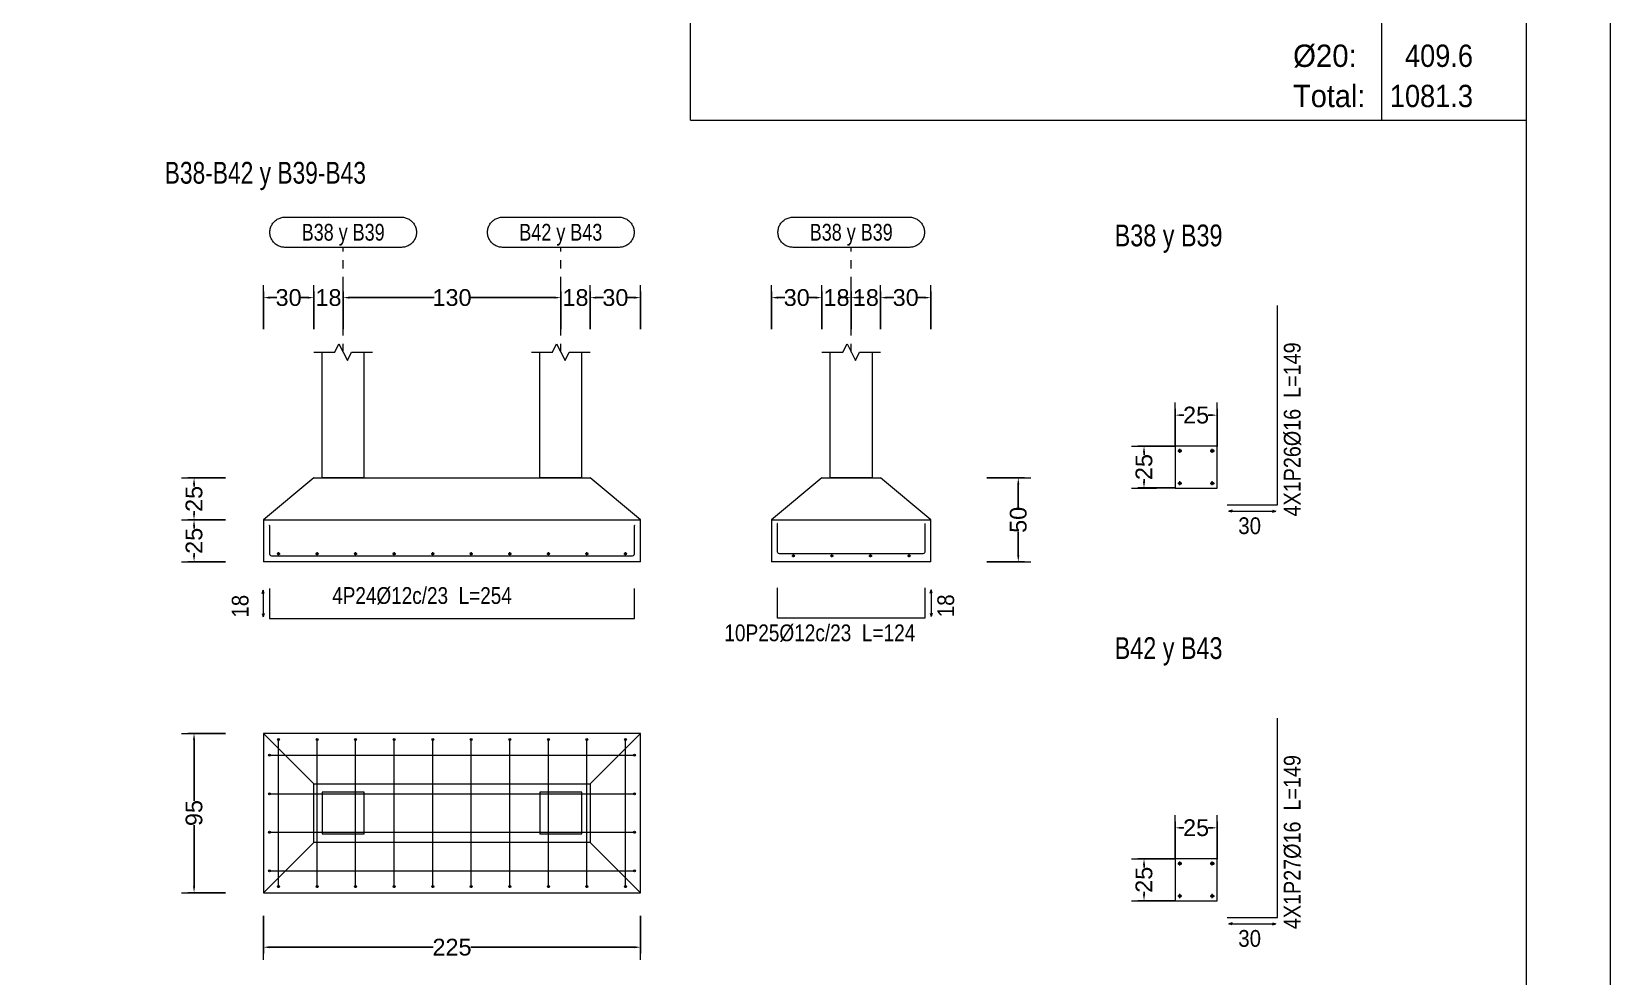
# Model space of a CAD drawing. Header units: millimetres. Extents: x 0 to 147, y 0 to 144.
# Drawn here: x 40.56 to 59.4, y 8.55 to 19.82 of the extents above; entities that cross this region are included whole.
import ezdxf
from ezdxf.enums import TextEntityAlignment as Align

# ---------------------------------------------------------------- set-up
doc = ezdxf.new("R2010")
doc.units = ezdxf.units.MM
doc.linetypes.add('CYPE_PUNTO', pattern=[0.075, 0, -0.075])
for name, color, linetype, lineweight in [('CIM_COTAS', 2, 'Continuous', 0), ('CIM_DIB_ARMADOS', 4, 'Continuous', 0), ('CIM_GEOMETRIA', 2, 'Continuous', 0), ('CIM_REFEREN', 2, 'Continuous', 0), ('CIM_TXT_ARMADOS', 3, 'Continuous', 0), ('RECUAD_LIMITES', 2, 'Continuous', 0), ('RECUAD_MARCO', 1, 'Continuous', 20), ('TABLAS', 1, 'Continuous', 0), ('TEXTO_TABLAS', 1, 'Continuous', 0)]:
    doc.layers.add(name, color=color, linetype=linetype, lineweight=lineweight)
doc.styles.add('CYPETXT_0.3_romans', font='arial.ttf', dxfattribs={"height": 0.2})
doc.styles.add('CYPETXT_romans', font='arial.ttf', dxfattribs={"height": 0.2})
doc.dimstyles.new('cype_arrow', dxfattribs={"dimtxt": 0.18, "dimasz": 0.075, "dimexe": 0.075, "dimexo": 0.075, "dimgap": 0, "dimtad": 0, "dimdec": 4, "dimzin": 0, "dimdsep": 46, "dimtxsty": 'CYPETXT_0.3_romans', "dimcen": 0.09, "dimadec": 0, "dimazin": 0, "dimtfac": 1, "dimtdec": 4, "dimtofl": 0, "dimtmove": 2, "dimatfit": 3, "dimfxl": 1, "dimtolj": 1, "dimtzin": 0, "dimarcsym": 0})

# ---------------------------------------------------------------- blocks, each defined once
blk = doc.blocks.new('*D384')
at = {"layer": 'CIM_COTAS', "color": 0, "lineweight": -2, "transparency": 16777216}
for p, q in [((43.328, 16.269), (43.328, 16.719)), ((43.403, 16.644), (43.486, 16.644)), ((43.854, 16.644), (43.771, 16.644)), ((43.929, 16.269), (43.929, 16.719))]:
    blk.add_line(p, q, dxfattribs=at)
at = {"layer": 'CIM_COTAS', "color": 0, "transparency": 16777216}
for points in [[(43.403, 16.657), (43.403, 16.632), (43.328, 16.644)], [(43.854, 16.657), (43.854, 16.632), (43.929, 16.644)]]:
    blk.add_solid(points, dxfattribs=at)
at = {"layer": 'Defpoints', "color": 0, "transparency": 16777216}
for p in [(43.929, 16.644), (43.328, 16.194), (43.929, 16.194)]:
    blk.add_point(p, dxfattribs=at)
at = {"layer": 'CIM_COTAS', "color": 0, "transparency": 16777216, "insert": (43.628, 16.644), "char_height": 0.2, "attachment_point": 5, "style": 'CYPETXT_0.3_romans'}
blk.add_mtext('\\A1;30', dxfattribs=at)
blk = doc.blocks.new('*D385')
at = {"layer": 'CIM_COTAS', "color": 0, "lineweight": -2, "transparency": 16777216}
for p, q in [((43.854, 16.644), (43.779, 16.644)), ((43.929, 16.269), (43.929, 16.719)), ((44.279, 16.269), (44.279, 16.719)), ((44.354, 16.644), (44.429, 16.644))]:
    blk.add_line(p, q, dxfattribs=at)
at = {"layer": 'CIM_COTAS', "color": 0, "transparency": 16777216}
for points in [[(43.854, 16.657), (43.854, 16.632), (43.929, 16.644)], [(44.354, 16.657), (44.354, 16.632), (44.279, 16.644)]]:
    blk.add_solid(points, dxfattribs=at)
at = {"layer": 'Defpoints', "color": 0, "transparency": 16777216}
for p in [(44.279, 16.644), (43.929, 16.194), (44.279, 16.194)]:
    blk.add_point(p, dxfattribs=at)
at = {"layer": 'CIM_COTAS', "color": 0, "transparency": 16777216, "insert": (44.104, 16.644), "char_height": 0.2, "attachment_point": 5, "style": 'CYPETXT_0.3_romans'}
blk.add_mtext('\\A1;18', dxfattribs=at)
blk = doc.blocks.new('*D386')
at = {"layer": 'CIM_COTAS', "color": 0, "lineweight": -2, "transparency": 16777216}
for p, q in [((44.279, 16.269), (44.279, 16.719)), ((44.354, 16.644), (45.366, 16.644)), ((46.801, 16.644), (45.789, 16.644)), ((46.876, 16.269), (46.876, 16.719))]:
    blk.add_line(p, q, dxfattribs=at)
at = {"layer": 'CIM_COTAS', "color": 0, "transparency": 16777216}
for points in [[(44.354, 16.657), (44.354, 16.632), (44.279, 16.644)], [(46.801, 16.657), (46.801, 16.632), (46.876, 16.644)]]:
    blk.add_solid(points, dxfattribs=at)
at = {"layer": 'Defpoints', "color": 0, "transparency": 16777216}
for p in [(46.876, 16.644), (44.279, 16.194), (46.876, 16.194)]:
    blk.add_point(p, dxfattribs=at)
at = {"layer": 'CIM_COTAS', "color": 0, "transparency": 16777216, "insert": (45.578, 16.644), "char_height": 0.2, "attachment_point": 5, "style": 'CYPETXT_0.3_romans'}
blk.add_mtext('\\A1;130', dxfattribs=at)
blk = doc.blocks.new('*D387')
at = {"layer": 'CIM_COTAS', "color": 0, "lineweight": -2, "transparency": 16777216}
for p, q in [((46.801, 16.644), (46.726, 16.644)), ((46.876, 16.269), (46.876, 16.719)), ((47.226, 16.269), (47.226, 16.719)), ((47.301, 16.644), (47.376, 16.644))]:
    blk.add_line(p, q, dxfattribs=at)
at = {"layer": 'CIM_COTAS', "color": 0, "transparency": 16777216}
for points in [[(46.801, 16.657), (46.801, 16.632), (46.876, 16.644)], [(47.301, 16.657), (47.301, 16.632), (47.226, 16.644)]]:
    blk.add_solid(points, dxfattribs=at)
at = {"layer": 'Defpoints', "color": 0, "transparency": 16777216}
for p in [(47.226, 16.644), (46.876, 16.194), (47.226, 16.194)]:
    blk.add_point(p, dxfattribs=at)
at = {"layer": 'CIM_COTAS', "color": 0, "transparency": 16777216, "insert": (47.051, 16.644), "char_height": 0.2, "attachment_point": 5, "style": 'CYPETXT_0.3_romans'}
blk.add_mtext('\\A1;18', dxfattribs=at)
blk = doc.blocks.new('*D388')
at = {"layer": 'CIM_COTAS', "color": 0, "lineweight": -2, "transparency": 16777216}
for p, q in [((47.226, 16.269), (47.226, 16.719)), ((47.301, 16.644), (47.384, 16.644)), ((47.753, 16.644), (47.67, 16.644)), ((47.828, 16.269), (47.828, 16.719))]:
    blk.add_line(p, q, dxfattribs=at)
at = {"layer": 'CIM_COTAS', "color": 0, "transparency": 16777216}
for points in [[(47.301, 16.657), (47.301, 16.632), (47.226, 16.644)], [(47.753, 16.657), (47.753, 16.632), (47.828, 16.644)]]:
    blk.add_solid(points, dxfattribs=at)
at = {"layer": 'Defpoints', "color": 0, "transparency": 16777216}
for p in [(47.828, 16.644), (47.226, 16.194), (47.828, 16.194)]:
    blk.add_point(p, dxfattribs=at)
at = {"layer": 'CIM_COTAS', "color": 0, "transparency": 16777216, "insert": (47.527, 16.644), "char_height": 0.2, "attachment_point": 5, "style": 'CYPETXT_0.3_romans'}
blk.add_mtext('\\A1;30', dxfattribs=at)
blk = doc.blocks.new('*D389')
at = {"layer": 'CIM_COTAS', "color": 0, "lineweight": -2, "transparency": 16777216}
for p, q in [((42.875, 13.993), (42.425, 13.993)), ((42.5, 13.918), (42.5, 13.889)), ((42.5, 13.568), (42.5, 13.597)), ((42.875, 13.493), (42.425, 13.493))]:
    blk.add_line(p, q, dxfattribs=at)
at = {"layer": 'CIM_COTAS', "color": 0, "transparency": 16777216}
for points in [[(42.487, 13.918), (42.512, 13.918), (42.5, 13.993)], [(42.487, 13.568), (42.512, 13.568), (42.5, 13.493)]]:
    blk.add_solid(points, dxfattribs=at)
at = {"layer": 'Defpoints', "color": 0, "transparency": 16777216}
for p in [(42.5, 13.993), (42.95, 13.993), (42.95, 13.493)]:
    blk.add_point(p, dxfattribs=at)
at = {"layer": 'CIM_COTAS', "color": 0, "transparency": 16777216, "insert": (42.5, 13.743), "char_height": 0.2, "attachment_point": 5, "rotation": 90, "style": 'CYPETXT_0.3_romans'}
blk.add_mtext('\\A1;25', dxfattribs=at)
blk = doc.blocks.new('*D390')
at = {"layer": 'CIM_COTAS', "color": 0, "lineweight": -2, "transparency": 16777216}
for p, q in [((42.875, 14.493), (42.425, 14.493)), ((42.5, 14.418), (42.5, 14.389)), ((42.875, 13.993), (42.425, 13.993)), ((42.5, 14.068), (42.5, 14.097))]:
    blk.add_line(p, q, dxfattribs=at)
at = {"layer": 'CIM_COTAS', "color": 0, "transparency": 16777216}
for points in [[(42.487, 14.418), (42.512, 14.418), (42.5, 14.493)], [(42.487, 14.068), (42.512, 14.068), (42.5, 13.993)]]:
    blk.add_solid(points, dxfattribs=at)
at = {"layer": 'Defpoints', "color": 0, "transparency": 16777216}
for p in [(42.5, 14.493), (42.95, 14.493), (42.95, 13.993)]:
    blk.add_point(p, dxfattribs=at)
at = {"layer": 'CIM_COTAS', "color": 0, "transparency": 16777216, "insert": (42.5, 14.243), "char_height": 0.2, "attachment_point": 5, "rotation": 90, "style": 'CYPETXT_0.3_romans'}
blk.add_mtext('\\A1;25', dxfattribs=at)
blk = doc.blocks.new('*D391')
at = {"layer": 'CIM_COTAS', "color": 0, "lineweight": -2, "transparency": 16777216}
for p, q in [((49.391, 16.269), (49.391, 16.719)), ((49.466, 16.644), (49.548, 16.644)), ((49.916, 16.644), (49.834, 16.644)), ((49.991, 16.269), (49.991, 16.719))]:
    blk.add_line(p, q, dxfattribs=at)
at = {"layer": 'CIM_COTAS', "color": 0, "transparency": 16777216}
for points in [[(49.466, 16.657), (49.466, 16.632), (49.391, 16.644)], [(49.916, 16.657), (49.916, 16.632), (49.991, 16.644)]]:
    blk.add_solid(points, dxfattribs=at)
at = {"layer": 'Defpoints', "color": 0, "transparency": 16777216}
for p in [(49.991, 16.644), (49.391, 16.194), (49.991, 16.194)]:
    blk.add_point(p, dxfattribs=at)
at = {"layer": 'CIM_COTAS', "color": 0, "transparency": 16777216, "insert": (49.691, 16.644), "char_height": 0.2, "attachment_point": 5, "style": 'CYPETXT_0.3_romans'}
blk.add_mtext('\\A1;30', dxfattribs=at)
blk = doc.blocks.new('*D392')
at = {"layer": 'CIM_COTAS', "color": 0, "lineweight": -2, "transparency": 16777216}
for p, q in [((49.916, 16.644), (49.841, 16.644)), ((49.991, 16.269), (49.991, 16.719)), ((50.341, 16.269), (50.341, 16.719)), ((50.416, 16.644), (50.491, 16.644))]:
    blk.add_line(p, q, dxfattribs=at)
at = {"layer": 'CIM_COTAS', "color": 0, "transparency": 16777216}
for points in [[(49.916, 16.657), (49.916, 16.632), (49.991, 16.644)], [(50.416, 16.657), (50.416, 16.632), (50.341, 16.644)]]:
    blk.add_solid(points, dxfattribs=at)
at = {"layer": 'Defpoints', "color": 0, "transparency": 16777216}
for p in [(50.341, 16.644), (49.991, 16.194), (50.341, 16.194)]:
    blk.add_point(p, dxfattribs=at)
at = {"layer": 'CIM_COTAS', "color": 0, "transparency": 16777216, "insert": (50.166, 16.644), "char_height": 0.2, "attachment_point": 5, "style": 'CYPETXT_0.3_romans'}
blk.add_mtext('\\A1;18', dxfattribs=at)
blk = doc.blocks.new('*D393')
at = {"layer": 'CIM_COTAS', "color": 0, "lineweight": -2, "transparency": 16777216}
for p, q in [((50.266, 16.644), (50.191, 16.644)), ((50.341, 16.269), (50.341, 16.719)), ((50.691, 16.269), (50.691, 16.719)), ((50.766, 16.644), (50.841, 16.644))]:
    blk.add_line(p, q, dxfattribs=at)
at = {"layer": 'CIM_COTAS', "color": 0, "transparency": 16777216}
for points in [[(50.266, 16.657), (50.266, 16.632), (50.341, 16.644)], [(50.766, 16.657), (50.766, 16.632), (50.691, 16.644)]]:
    blk.add_solid(points, dxfattribs=at)
at = {"layer": 'Defpoints', "color": 0, "transparency": 16777216}
for p in [(50.691, 16.644), (50.341, 16.194), (50.691, 16.194)]:
    blk.add_point(p, dxfattribs=at)
at = {"layer": 'CIM_COTAS', "color": 0, "transparency": 16777216, "insert": (50.516, 16.644), "char_height": 0.2, "attachment_point": 5, "style": 'CYPETXT_0.3_romans'}
blk.add_mtext('\\A1;18', dxfattribs=at)
blk = doc.blocks.new('*D394')
at = {"layer": 'CIM_COTAS', "color": 0, "lineweight": -2, "transparency": 16777216}
for p, q in [((50.691, 16.269), (50.691, 16.719)), ((50.766, 16.644), (50.848, 16.644)), ((51.216, 16.644), (51.134, 16.644)), ((51.291, 16.269), (51.291, 16.719))]:
    blk.add_line(p, q, dxfattribs=at)
at = {"layer": 'CIM_COTAS', "color": 0, "transparency": 16777216}
for points in [[(50.766, 16.657), (50.766, 16.632), (50.691, 16.644)], [(51.216, 16.657), (51.216, 16.632), (51.291, 16.644)]]:
    blk.add_solid(points, dxfattribs=at)
at = {"layer": 'Defpoints', "color": 0, "transparency": 16777216}
for p in [(51.291, 16.644), (50.691, 16.194), (51.291, 16.194)]:
    blk.add_point(p, dxfattribs=at)
at = {"layer": 'CIM_COTAS', "color": 0, "transparency": 16777216, "insert": (50.991, 16.644), "char_height": 0.2, "attachment_point": 5, "style": 'CYPETXT_0.3_romans'}
blk.add_mtext('\\A1;30', dxfattribs=at)
blk = doc.blocks.new('*D395')
at = {"layer": 'CIM_COTAS', "color": 0, "lineweight": -2, "transparency": 16777216}
for p, q in [((51.96, 14.493), (52.41, 14.493)), ((52.335, 14.418), (52.335, 14.136)), ((52.335, 13.568), (52.335, 13.85)), ((51.96, 13.493), (52.41, 13.493))]:
    blk.add_line(p, q, dxfattribs=at)
at = {"layer": 'CIM_COTAS', "color": 0, "transparency": 16777216}
for points in [[(52.322, 14.418), (52.347, 14.418), (52.335, 14.493)], [(52.322, 13.568), (52.347, 13.568), (52.335, 13.493)]]:
    blk.add_solid(points, dxfattribs=at)
at = {"layer": 'Defpoints', "color": 0, "transparency": 16777216}
for p in [(51.885, 14.493), (52.335, 14.493), (51.885, 13.493)]:
    blk.add_point(p, dxfattribs=at)
at = {"layer": 'CIM_COTAS', "color": 0, "transparency": 16777216, "insert": (52.335, 13.993), "char_height": 0.2, "attachment_point": 5, "rotation": 90, "style": 'CYPETXT_0.3_romans'}
blk.add_mtext('\\A1;50', dxfattribs=at)
blk = doc.blocks.new('*D396')
at = {"layer": 'CIM_COTAS', "color": 0, "lineweight": -2, "transparency": 16777216}
for p, q in [((43.328, 9.269), (43.328, 8.819)), ((47.828, 9.269), (47.828, 8.819)), ((43.403, 8.894), (45.354, 8.894)), ((47.753, 8.894), (45.801, 8.894))]:
    blk.add_line(p, q, dxfattribs=at)
at = {"layer": 'CIM_COTAS', "color": 0, "transparency": 16777216}
for points in [[(43.403, 8.907), (43.403, 8.882), (43.328, 8.894)], [(47.753, 8.907), (47.753, 8.882), (47.828, 8.894)]]:
    blk.add_solid(points, dxfattribs=at)
at = {"layer": 'Defpoints', "color": 0, "transparency": 16777216}
for p in [(43.328, 9.344), (47.828, 9.344), (47.828, 8.894)]:
    blk.add_point(p, dxfattribs=at)
at = {"layer": 'CIM_COTAS', "color": 0, "transparency": 16777216, "insert": (45.578, 8.894), "char_height": 0.2, "attachment_point": 5, "style": 'CYPETXT_0.3_romans'}
blk.add_mtext('\\A1;225', dxfattribs=at)
blk = doc.blocks.new('*D397')
at = {"layer": 'CIM_COTAS', "color": 0, "lineweight": -2, "transparency": 16777216}
for p, q in [((42.875, 11.445), (42.425, 11.445)), ((42.5, 11.37), (42.5, 10.639)), ((42.5, 9.62), (42.5, 10.351)), ((42.875, 9.545), (42.425, 9.545))]:
    blk.add_line(p, q, dxfattribs=at)
at = {"layer": 'CIM_COTAS', "color": 0, "transparency": 16777216}
for points in [[(42.487, 11.37), (42.512, 11.37), (42.5, 11.445)], [(42.487, 9.62), (42.512, 9.62), (42.5, 9.545)]]:
    blk.add_solid(points, dxfattribs=at)
at = {"layer": 'Defpoints', "color": 0, "transparency": 16777216}
for p in [(42.5, 11.445), (42.95, 11.445), (42.95, 9.545)]:
    blk.add_point(p, dxfattribs=at)
at = {"layer": 'CIM_COTAS', "color": 0, "transparency": 16777216, "insert": (42.5, 10.495), "char_height": 0.2, "attachment_point": 5, "rotation": 90, "style": 'CYPETXT_0.3_romans'}
blk.add_mtext('\\A1;95', dxfattribs=at)
blk = doc.blocks.new('*D398')
at = {"layer": 'CIM_COTAS', "color": 0, "lineweight": -2, "transparency": 16777216}
for p, q in [((54.206, 14.867), (54.206, 15.317)), ((54.706, 14.867), (54.706, 15.317)), ((54.281, 15.242), (54.31, 15.242)), ((54.631, 15.242), (54.602, 15.242))]:
    blk.add_line(p, q, dxfattribs=at)
at = {"layer": 'CIM_COTAS', "color": 0, "transparency": 16777216}
for points in [[(54.281, 15.255), (54.281, 15.23), (54.206, 15.242)], [(54.631, 15.255), (54.631, 15.23), (54.706, 15.242)]]:
    blk.add_solid(points, dxfattribs=at)
at = {"layer": 'Defpoints', "color": 0, "transparency": 16777216}
for p in [(54.706, 15.242), (54.206, 14.792), (54.706, 14.792)]:
    blk.add_point(p, dxfattribs=at)
at = {"layer": 'CIM_COTAS', "color": 0, "transparency": 16777216, "insert": (54.456, 15.242), "char_height": 0.2, "attachment_point": 5, "style": 'CYPETXT_0.3_romans'}
blk.add_mtext('\\A1;25', dxfattribs=at)
blk = doc.blocks.new('*D399')
at = {"layer": 'CIM_COTAS', "color": 0, "lineweight": -2, "transparency": 16777216}
for p, q in [((54.21, 14.873), (53.76, 14.873)), ((53.835, 14.798), (53.835, 14.769)), ((54.21, 14.373), (53.76, 14.373)), ((53.835, 14.448), (53.835, 14.477))]:
    blk.add_line(p, q, dxfattribs=at)
at = {"layer": 'CIM_COTAS', "color": 0, "transparency": 16777216}
for points in [[(53.822, 14.798), (53.847, 14.798), (53.835, 14.873)], [(53.822, 14.448), (53.847, 14.448), (53.835, 14.373)]]:
    blk.add_solid(points, dxfattribs=at)
at = {"layer": 'Defpoints', "color": 0, "transparency": 16777216}
for p in [(53.835, 14.873), (54.285, 14.873), (54.285, 14.373)]:
    blk.add_point(p, dxfattribs=at)
at = {"layer": 'CIM_COTAS', "color": 0, "transparency": 16777216, "insert": (53.835, 14.623), "char_height": 0.2, "attachment_point": 5, "rotation": 90, "style": 'CYPETXT_0.3_romans'}
blk.add_mtext('\\A1;25', dxfattribs=at)
blk = doc.blocks.new('*D400')
at = {"layer": 'CIM_COTAS', "color": 0, "lineweight": -2, "transparency": 16777216}
for p, q in [((54.206, 9.944), (54.206, 10.394)), ((54.706, 9.944), (54.706, 10.394)), ((54.281, 10.319), (54.31, 10.319)), ((54.631, 10.319), (54.602, 10.319))]:
    blk.add_line(p, q, dxfattribs=at)
at = {"layer": 'CIM_COTAS', "color": 0, "transparency": 16777216}
for points in [[(54.281, 10.331), (54.281, 10.306), (54.206, 10.319)], [(54.631, 10.331), (54.631, 10.306), (54.706, 10.319)]]:
    blk.add_solid(points, dxfattribs=at)
at = {"layer": 'Defpoints', "color": 0, "transparency": 16777216}
for p in [(54.706, 10.319), (54.206, 9.869), (54.706, 9.869)]:
    blk.add_point(p, dxfattribs=at)
at = {"layer": 'CIM_COTAS', "color": 0, "transparency": 16777216, "insert": (54.456, 10.319), "char_height": 0.2, "attachment_point": 5, "style": 'CYPETXT_0.3_romans'}
blk.add_mtext('\\A1;25', dxfattribs=at)
blk = doc.blocks.new('*D401')
at = {"layer": 'CIM_COTAS', "color": 0, "lineweight": -2, "transparency": 16777216}
for p, q in [((54.21, 9.949), (53.76, 9.949)), ((53.835, 9.874), (53.835, 9.845)), ((54.21, 9.449), (53.76, 9.449)), ((53.835, 9.524), (53.835, 9.554))]:
    blk.add_line(p, q, dxfattribs=at)
at = {"layer": 'CIM_COTAS', "color": 0, "transparency": 16777216}
for points in [[(53.822, 9.874), (53.847, 9.874), (53.835, 9.949)], [(53.822, 9.524), (53.847, 9.524), (53.835, 9.449)]]:
    blk.add_solid(points, dxfattribs=at)
at = {"layer": 'Defpoints', "color": 0, "transparency": 16777216}
for p in [(53.835, 9.949), (54.285, 9.949), (54.285, 9.449)]:
    blk.add_point(p, dxfattribs=at)
at = {"layer": 'CIM_COTAS', "color": 0, "transparency": 16777216, "insert": (53.835, 9.699), "char_height": 0.2, "attachment_point": 5, "rotation": 90, "style": 'CYPETXT_0.3_romans'}
blk.add_mtext('\\A1;25', dxfattribs=at)

msp = doc.modelspace()

# ---------------------------------------------------------------- hatches: boundary and pattern name
at = {"layer": 'CIM_DIB_ARMADOS'}
h = msp.add_hatch(color=256, dxfattribs=at)
edge = h.paths.add_edge_path()
edge.add_arc((49.46319, 13.94908), 0.0016, 0, 360)
h = msp.add_hatch(color=256, dxfattribs=at)
edge = h.paths.add_edge_path()
edge.add_arc((51.21919, 13.94908), 0.0016, 0, 360)
h = msp.add_hatch(color=256, dxfattribs=at)
edge = h.paths.add_edge_path()
edge.add_arc((43.39969, 13.92508), 0.0016, 0, 360)
h = msp.add_hatch(color=256, dxfattribs=at)
edge = h.paths.add_edge_path()
edge.add_arc((47.75569, 13.92508), 0.0016, 0, 360)
h = msp.add_hatch(color=256, dxfattribs=at)
edge = h.paths.add_edge_path()
edge.add_arc((43.50769, 11.37308), 0.0016, 0, 360)
h = msp.add_hatch(color=256, dxfattribs=at)
edge = h.paths.add_edge_path()
edge.add_arc((43.96769, 11.37308), 0.0016, 0, 360)
h = msp.add_hatch(color=256, dxfattribs=at)
edge = h.paths.add_edge_path()
edge.add_arc((44.42769, 11.37308), 0.0016, 0, 360)
h = msp.add_hatch(color=256, dxfattribs=at)
edge = h.paths.add_edge_path()
edge.add_arc((44.88769, 11.37308), 0.0016, 0, 360)
h = msp.add_hatch(color=256, dxfattribs=at)
edge = h.paths.add_edge_path()
edge.add_arc((45.34769, 11.37308), 0.0016, 0, 360)
h = msp.add_hatch(color=256, dxfattribs=at)
edge = h.paths.add_edge_path()
edge.add_arc((45.80769, 11.37308), 0.0016, 0, 360)
h = msp.add_hatch(color=256, dxfattribs=at)
edge = h.paths.add_edge_path()
edge.add_arc((46.26769, 11.37308), 0.0016, 0, 360)
h = msp.add_hatch(color=256, dxfattribs=at)
edge = h.paths.add_edge_path()
edge.add_arc((46.72769, 11.37308), 0.0016, 0, 360)
h = msp.add_hatch(color=256, dxfattribs=at)
edge = h.paths.add_edge_path()
edge.add_arc((47.18769, 11.37308), 0.0016, 0, 360)
h = msp.add_hatch(color=256, dxfattribs=at)
edge = h.paths.add_edge_path()
edge.add_arc((47.64769, 11.37308), 0.0016, 0, 360)
h = msp.add_hatch(color=256, dxfattribs=at)
edge = h.paths.add_edge_path()
edge.add_arc((43.39969, 11.18508), 0.0016, 0, 360)
h = msp.add_hatch(color=256, dxfattribs=at)
edge = h.paths.add_edge_path()
edge.add_arc((47.75569, 11.18508), 0.0016, 0, 360)
h = msp.add_hatch(color=256, dxfattribs=at)
edge = h.paths.add_edge_path()
edge.add_arc((43.39969, 10.72508), 0.0016, 0, 360)
h = msp.add_hatch(color=256, dxfattribs=at)
edge = h.paths.add_edge_path()
edge.add_arc((47.75569, 10.72508), 0.0016, 0, 360)
h = msp.add_hatch(color=256, dxfattribs=at)
edge = h.paths.add_edge_path()
edge.add_arc((43.39969, 10.26508), 0.0016, 0, 360)
h = msp.add_hatch(color=256, dxfattribs=at)
edge = h.paths.add_edge_path()
edge.add_arc((47.75569, 10.26508), 0.0016, 0, 360)
h = msp.add_hatch(color=256, dxfattribs=at)
edge = h.paths.add_edge_path()
edge.add_arc((43.39969, 9.80508), 0.0016, 0, 360)
h = msp.add_hatch(color=256, dxfattribs=at)
edge = h.paths.add_edge_path()
edge.add_arc((47.75569, 9.80508), 0.0016, 0, 360)
h = msp.add_hatch(color=256, dxfattribs=at)
edge = h.paths.add_edge_path()
edge.add_arc((43.50769, 9.61708), 0.0016, 0, 360)
h = msp.add_hatch(color=256, dxfattribs=at)
edge = h.paths.add_edge_path()
edge.add_arc((43.96769, 9.61708), 0.0016, 0, 360)
h = msp.add_hatch(color=256, dxfattribs=at)
edge = h.paths.add_edge_path()
edge.add_arc((44.42769, 9.61708), 0.0016, 0, 360)
h = msp.add_hatch(color=256, dxfattribs=at)
edge = h.paths.add_edge_path()
edge.add_arc((44.88769, 9.61708), 0.0016, 0, 360)
h = msp.add_hatch(color=256, dxfattribs=at)
edge = h.paths.add_edge_path()
edge.add_arc((45.34769, 9.61708), 0.0016, 0, 360)
h = msp.add_hatch(color=256, dxfattribs=at)
edge = h.paths.add_edge_path()
edge.add_arc((45.80769, 9.61708), 0.0016, 0, 360)
h = msp.add_hatch(color=256, dxfattribs=at)
edge = h.paths.add_edge_path()
edge.add_arc((46.26769, 9.61708), 0.0016, 0, 360)
h = msp.add_hatch(color=256, dxfattribs=at)
edge = h.paths.add_edge_path()
edge.add_arc((46.72769, 9.61708), 0.0016, 0, 360)
h = msp.add_hatch(color=256, dxfattribs=at)
edge = h.paths.add_edge_path()
edge.add_arc((47.18769, 9.61708), 0.0016, 0, 360)
h = msp.add_hatch(color=256, dxfattribs=at)
edge = h.paths.add_edge_path()
edge.add_arc((47.64769, 9.61708), 0.0016, 0, 360)

# ---------------------------------------------------------------- linework, layer by layer
at = {"layer": 'CIM_COTAS', "linetype": 'CYPE_PUNTO'}
for p, q in [((44.27921, 15.99308), (44.27921, 17.24408)), ((46.87616, 15.99308), (46.87616, 17.24408)), ((50.34119, 15.99308), (50.34119, 17.24408))]:
    msp.add_line(p, q, dxfattribs=at)
at = {"layer": 'CIM_COTAS'}
for p, q in [((43.32769, 16.49408), (43.32769, 16.79408)), ((43.92921, 16.49408), (43.92921, 16.79408)), ((43.92921, 16.49408), (43.92921, 16.79408)), ((44.27921, 16.49408), (44.27921, 16.79408)), ((44.27921, 16.49408), (44.27921, 16.79408)), ((46.87616, 16.49408), (46.87616, 16.79408)), ((46.87616, 16.49408), (46.87616, 16.79408)), ((47.22616, 16.49408), (47.22616, 16.79408)), ((47.22616, 16.49408), (47.22616, 16.79408)), ((47.82769, 16.49408), (47.82769, 16.79408)), ((49.39119, 16.49408), (49.39119, 16.79408)), ((49.99119, 16.49408), (49.99119, 16.79408)), ((49.99119, 16.49408), (49.99119, 16.79408)), ((50.34119, 16.49408), (50.34119, 16.79408)), ((50.34119, 16.49408), (50.34119, 16.79408)), ((50.69119, 16.49408), (50.69119, 16.79408)), ((50.69119, 16.49408), (50.69119, 16.79408)), ((51.29119, 16.49408), (51.29119, 16.79408)), ((54.20594, 15.09216), (54.20594, 15.39216)), ((54.70594, 15.09216), (54.70594, 15.39216)), ((53.68469, 14.87291), (53.98469, 14.87291)), ((42.34969, 14.49308), (42.64969, 14.49308)), ((52.18469, 14.49308), (52.48469, 14.49308)), ((53.68469, 14.37291), (53.98469, 14.37291)), ((42.34969, 13.99308), (42.64969, 13.99308)), ((42.34969, 13.99308), (42.64969, 13.99308)), ((42.34969, 13.49308), (42.64969, 13.49308)), ((52.18469, 13.49308), (52.48469, 13.49308)), ((42.34969, 11.44508), (42.64969, 11.44508)), ((54.20594, 10.16866), (54.20594, 10.46866)), ((54.70594, 10.16866), (54.70594, 10.46866)), ((53.68469, 9.94941), (53.98469, 9.94941)), ((42.34969, 9.54508), (42.64969, 9.54508)), ((53.68469, 9.44941), (53.98469, 9.44941)), ((43.32769, 8.74408), (43.32769, 9.04408)), ((47.82769, 8.74408), (47.82769, 9.04408))]:
    msp.add_line(p, q, dxfattribs=at)
for points in [[(44.97371, 17.60408), (44.98574, 17.60368), (44.9977, 17.60248), (45.00957, 17.60048), (45.02127, 17.59769), (45.03276, 17.59412), (45.04398, 17.5898), (45.05489, 17.58474), (45.06544, 17.57896), (45.07558, 17.57248), (45.08527, 17.56535), (45.09445, 17.55758), (45.1031, 17.54922), (45.11117, 17.5403), (45.11863, 17.53086), (45.12543, 17.52094), (45.13156, 17.51059), (45.13699, 17.49985), (45.14169, 17.48878), (45.14563, 17.47741), (45.14881, 17.46581), (45.15121, 17.45402), (45.15281, 17.4421), (45.15361, 17.4301), (45.15361, 17.41807), (45.15281, 17.40607), (45.15121, 17.39414), (45.14881, 17.38236), (45.14563, 17.37075), (45.14169, 17.35939), (45.13699, 17.34831), (45.13156, 17.33758), (45.12543, 17.32723), (45.11863, 17.31731), (45.11117, 17.30787), (45.1031, 17.29895), (45.09445, 17.29059), (45.08527, 17.28282), (45.07558, 17.27568), (45.06544, 17.26921), (45.05489, 17.26343), (45.04398, 17.25837), (45.03276, 17.25404), (45.02127, 17.25048), (45.00957, 17.24769), (44.9977, 17.24569), (44.98574, 17.24449), (44.97371, 17.24408), (43.58471, 17.24408), (43.57269, 17.24449), (43.56072, 17.24569), (43.54886, 17.24769), (43.53716, 17.25048), (43.52567, 17.25404), (43.51444, 17.25837), (43.50353, 17.26343), (43.49298, 17.26921), (43.48284, 17.27568), (43.47316, 17.28282), (43.46397, 17.29059), (43.45532, 17.29895), (43.44726, 17.30787), (43.4398, 17.31731), (43.43299, 17.32723), (43.42686, 17.33758), (43.42144, 17.34831), (43.41674, 17.35939), (43.41279, 17.37075), (43.40962, 17.38236), (43.40722, 17.39414), (43.40562, 17.40607), (43.40481, 17.41807), (43.40481, 17.4301), (43.40562, 17.4421), (43.40722, 17.45402), (43.40962, 17.46581), (43.41279, 17.47741), (43.41674, 17.48878), (43.42144, 17.49985), (43.42686, 17.51059), (43.43299, 17.52094), (43.4398, 17.53086), (43.44726, 17.5403), (43.45532, 17.54922), (43.46397, 17.55758), (43.47316, 17.56535), (43.48284, 17.57248), (43.49298, 17.57896), (43.50353, 17.58474), (43.51444, 17.5898), (43.52567, 17.59412), (43.53716, 17.59769), (43.54886, 17.60048), (43.56072, 17.60248), (43.57269, 17.60368), (43.58471, 17.60408), (44.97371, 17.60408)], [(47.57066, 17.60408), (47.58268, 17.60368), (47.59465, 17.60248), (47.60651, 17.60048), (47.61821, 17.59769), (47.6297, 17.59412), (47.64093, 17.5898), (47.65184, 17.58474), (47.66239, 17.57896), (47.67253, 17.57248), (47.68221, 17.56535), (47.6914, 17.55758), (47.70005, 17.54922), (47.70812, 17.5403), (47.71557, 17.53086), (47.72238, 17.52094), (47.72851, 17.51059), (47.73394, 17.49985), (47.73863, 17.48878), (47.74258, 17.47741), (47.74576, 17.46581), (47.74815, 17.45402), (47.74976, 17.4421), (47.75056, 17.4301), (47.75056, 17.41807), (47.74976, 17.40607), (47.74815, 17.39414), (47.74576, 17.38236), (47.74258, 17.37075), (47.73863, 17.35939), (47.73394, 17.34831), (47.72851, 17.33758), (47.72238, 17.32723), (47.71557, 17.31731), (47.70812, 17.30787), (47.70005, 17.29895), (47.6914, 17.29059), (47.68221, 17.28282), (47.67253, 17.27568), (47.66239, 17.26921), (47.65184, 17.26343), (47.64093, 17.25837), (47.6297, 17.25404), (47.61821, 17.25048), (47.60651, 17.24769), (47.59465, 17.24569), (47.58268, 17.24449), (47.57066, 17.24408), (46.18166, 17.24408), (46.16964, 17.24449), (46.15767, 17.24569), (46.14581, 17.24769), (46.1341, 17.25048), (46.12261, 17.25404), (46.11139, 17.25837), (46.10048, 17.26343), (46.08993, 17.26921), (46.07979, 17.27568), (46.0701, 17.28282), (46.06092, 17.29059), (46.05227, 17.29895), (46.0442, 17.30787), (46.03675, 17.31731), (46.02994, 17.32723), (46.02381, 17.33758), (46.01838, 17.34831), (46.01369, 17.35939), (46.00974, 17.37075), (46.00656, 17.38236), (46.00417, 17.39414), (46.00256, 17.40607), (46.00176, 17.41807), (46.00176, 17.4301), (46.00256, 17.4421), (46.00417, 17.45402), (46.00656, 17.46581), (46.00974, 17.47741), (46.01369, 17.48878), (46.01838, 17.49985), (46.02381, 17.51059), (46.02994, 17.52094), (46.03675, 17.53086), (46.0442, 17.5403), (46.05227, 17.54922), (46.06092, 17.55758), (46.0701, 17.56535), (46.07979, 17.57248), (46.08993, 17.57896), (46.10048, 17.58474), (46.11139, 17.5898), (46.12261, 17.59412), (46.1341, 17.59769), (46.14581, 17.60048), (46.15767, 17.60248), (46.16964, 17.60368), (46.18166, 17.60408), (47.57066, 17.60408)], [(51.03569, 17.60408), (51.04771, 17.60368), (51.05968, 17.60248), (51.07154, 17.60048), (51.08324, 17.59769), (51.09473, 17.59412), (51.10596, 17.5898), (51.11687, 17.58474), (51.12742, 17.57896), (51.13756, 17.57248), (51.14724, 17.56535), (51.15643, 17.55758), (51.16507, 17.54922), (51.17314, 17.5403), (51.1806, 17.53086), (51.18741, 17.52094), (51.19354, 17.51059), (51.19896, 17.49985), (51.20366, 17.48878), (51.2076, 17.47741), (51.21078, 17.46581), (51.21318, 17.45402), (51.21478, 17.4421), (51.21559, 17.4301), (51.21559, 17.41807), (51.21478, 17.40607), (51.21318, 17.39414), (51.21078, 17.38236), (51.2076, 17.37075), (51.20366, 17.35939), (51.19896, 17.34831), (51.19354, 17.33758), (51.18741, 17.32723), (51.1806, 17.31731), (51.17314, 17.30787), (51.16507, 17.29895), (51.15643, 17.29059), (51.14724, 17.28282), (51.13756, 17.27568), (51.12742, 17.26921), (51.11687, 17.26343), (51.10596, 17.25837), (51.09473, 17.25404), (51.08324, 17.25048), (51.07154, 17.24769), (51.05968, 17.24569), (51.04771, 17.24449), (51.03569, 17.24408), (49.64669, 17.24408), (49.63466, 17.24449), (49.62269, 17.24569), (49.61083, 17.24769), (49.59913, 17.25048), (49.58764, 17.25404), (49.57642, 17.25837), (49.5655, 17.26343), (49.55496, 17.26921), (49.54482, 17.27568), (49.53513, 17.28282), (49.52594, 17.29059), (49.5173, 17.29895), (49.50923, 17.30787), (49.50177, 17.31731), (49.49497, 17.32723), (49.48884, 17.33758), (49.48341, 17.34831), (49.47871, 17.35939), (49.47477, 17.37075), (49.47159, 17.38236), (49.46919, 17.39414), (49.46759, 17.40607), (49.46679, 17.41807), (49.46679, 17.4301), (49.46759, 17.4421), (49.46919, 17.45402), (49.47159, 17.46581), (49.47477, 17.47741), (49.47871, 17.48878), (49.48341, 17.49985), (49.48884, 17.51059), (49.49497, 17.52094), (49.50177, 17.53086), (49.50923, 17.5403), (49.5173, 17.54922), (49.52594, 17.55758), (49.53513, 17.56535), (49.54482, 17.57248), (49.55496, 17.57896), (49.5655, 17.58474), (49.57642, 17.5898), (49.58764, 17.59412), (49.59913, 17.59769), (49.61083, 17.60048), (49.62269, 17.60248), (49.63466, 17.60368), (49.64669, 17.60408), (51.03569, 17.60408)]]:
    msp.add_lwpolyline(points, close=True, dxfattribs=at)
at = {"layer": 'CIM_DIB_ARMADOS'}
for p, q in [((54.23794, 14.81691), (54.28594, 14.81691)), ((54.23794, 14.81691), (54.28594, 14.81691)), ((54.26194, 14.79291), (54.26194, 14.84091)), ((54.26194, 14.79291), (54.26194, 14.84091)), ((54.62594, 14.81691), (54.67394, 14.81691)), ((54.62594, 14.81691), (54.67394, 14.81691)), ((54.64994, 14.79291), (54.64994, 14.84091)), ((54.64994, 14.79291), (54.64994, 14.84091)), ((54.23794, 14.42891), (54.28594, 14.42891)), ((54.23794, 14.42891), (54.28594, 14.42891)), ((54.26194, 14.40491), (54.26194, 14.45291)), ((54.26194, 14.40491), (54.26194, 14.45291)), ((54.62594, 14.42891), (54.67394, 14.42891)), ((54.62594, 14.42891), (54.67394, 14.42891)), ((54.64994, 14.40491), (54.64994, 14.45291)), ((54.64994, 14.40491), (54.64994, 14.45291)), ((43.48969, 13.58908), (43.52569, 13.58908)), ((43.50769, 13.57108), (43.50769, 13.60708)), ((43.94969, 13.58908), (43.98569, 13.58908)), ((43.96769, 13.57108), (43.96769, 13.60708)), ((44.40969, 13.58908), (44.44569, 13.58908)), ((44.42769, 13.57108), (44.42769, 13.60708)), ((44.86969, 13.58908), (44.90569, 13.58908)), ((44.88769, 13.57108), (44.88769, 13.60708)), ((45.32969, 13.58908), (45.36569, 13.58908)), ((45.34769, 13.57108), (45.34769, 13.60708)), ((45.78969, 13.58908), (45.82569, 13.58908)), ((45.80769, 13.57108), (45.80769, 13.60708)), ((46.24969, 13.58908), (46.28569, 13.58908)), ((46.26769, 13.57108), (46.26769, 13.60708)), ((46.70969, 13.58908), (46.74569, 13.58908)), ((46.72769, 13.57108), (46.72769, 13.60708)), ((47.16969, 13.58908), (47.20569, 13.58908)), ((47.18769, 13.57108), (47.18769, 13.60708)), ((47.62969, 13.58908), (47.66569, 13.58908)), ((47.64769, 13.57108), (47.64769, 13.60708)), ((49.63319, 13.56508), (49.66919, 13.56508)), ((49.65119, 13.54708), (49.65119, 13.58308)), ((50.09319, 13.56508), (50.12919, 13.56508)), ((50.11119, 13.54708), (50.11119, 13.58308)), ((50.55319, 13.56508), (50.58919, 13.56508)), ((50.57119, 13.54708), (50.57119, 13.58308)), ((51.01319, 13.56508), (51.04919, 13.56508)), ((51.03119, 13.54708), (51.03119, 13.58308)), ((54.23794, 9.89341), (54.28594, 9.89341)), ((54.23794, 9.89341), (54.28594, 9.89341)), ((54.26194, 9.86941), (54.26194, 9.91741)), ((54.26194, 9.86941), (54.26194, 9.91741)), ((54.62594, 9.89341), (54.67394, 9.89341)), ((54.62594, 9.89341), (54.67394, 9.89341)), ((54.64994, 9.86941), (54.64994, 9.91741)), ((54.64994, 9.86941), (54.64994, 9.91741)), ((54.23794, 9.50541), (54.28594, 9.50541)), ((54.23794, 9.50541), (54.28594, 9.50541)), ((54.26194, 9.48141), (54.26194, 9.52941)), ((54.26194, 9.48141), (54.26194, 9.52941)), ((54.62594, 9.50541), (54.67394, 9.50541)), ((54.62594, 9.50541), (54.67394, 9.50541)), ((54.64994, 9.48141), (54.64994, 9.52941)), ((54.64994, 9.48141), (54.64994, 9.52941))]:
    msp.add_line(p, q, dxfattribs=at)
for points in [[(54.82794, 14.17291), (55.42794, 14.17291), (55.42794, 16.54891)], [(51.21919, 13.94908), (51.21919, 13.61308), (51.21597, 13.60108), (51.20719, 13.5923), (51.19519, 13.58908), (49.48719, 13.58908), (49.47519, 13.5923), (49.4664, 13.60108), (49.46319, 13.61308), (49.46319, 13.94908)], [(43.39969, 13.92508), (43.39969, 13.58908), (43.4029, 13.57708), (43.41169, 13.5683), (43.42369, 13.56508), (47.73169, 13.56508), (47.74369, 13.5683), (47.75247, 13.57708), (47.75569, 13.58908), (47.75569, 13.92508)], [(43.39969, 13.17508), (43.39969, 12.81508), (47.75569, 12.81508), (47.75569, 13.17508)], [(51.21919, 13.18008), (51.21919, 12.82008), (49.46319, 12.82008), (49.46319, 13.18008)], [(54.82794, 9.24941), (55.42794, 9.24941), (55.42794, 11.62541)], [(43.50769, 9.61708), (43.50769, 9.6203), (43.50769, 9.62908), (43.50769, 9.64108), (43.50769, 11.34908), (43.50769, 11.36108), (43.50769, 11.36987), (43.50769, 11.37308)], [(43.96769, 9.61708), (43.96769, 9.6203), (43.96769, 9.62908), (43.96769, 9.64108), (43.96769, 11.34908), (43.96769, 11.36108), (43.96769, 11.36987), (43.96769, 11.37308)], [(44.42769, 9.61708), (44.42769, 9.6203), (44.42769, 9.62908), (44.42769, 9.64108), (44.42769, 11.34908), (44.42769, 11.36108), (44.42769, 11.36987), (44.42769, 11.37308)], [(44.88769, 9.61708), (44.88769, 9.6203), (44.88769, 9.62908), (44.88769, 9.64108), (44.88769, 11.34908), (44.88769, 11.36108), (44.88769, 11.36987), (44.88769, 11.37308)], [(45.34769, 9.61708), (45.34769, 9.6203), (45.34769, 9.62908), (45.34769, 9.64108), (45.34769, 11.34908), (45.34769, 11.36108), (45.34769, 11.36987), (45.34769, 11.37308)], [(45.80769, 9.61708), (45.80769, 9.6203), (45.80769, 9.62908), (45.80769, 9.64108), (45.80769, 11.34908), (45.80769, 11.36108), (45.80769, 11.36987), (45.80769, 11.37308)], [(46.26769, 9.61708), (46.26769, 9.6203), (46.26769, 9.62908), (46.26769, 9.64108), (46.26769, 11.34908), (46.26769, 11.36108), (46.26769, 11.36987), (46.26769, 11.37308)], [(46.72769, 9.61708), (46.72769, 9.6203), (46.72769, 9.62908), (46.72769, 9.64108), (46.72769, 11.34908), (46.72769, 11.36108), (46.72769, 11.36987), (46.72769, 11.37308)], [(47.18769, 9.61708), (47.18769, 9.6203), (47.18769, 9.62908), (47.18769, 9.64108), (47.18769, 11.34908), (47.18769, 11.36108), (47.18769, 11.36987), (47.18769, 11.37308)], [(47.64769, 9.61708), (47.64769, 9.6203), (47.64769, 9.62908), (47.64769, 9.64108), (47.64769, 11.34908), (47.64769, 11.36108), (47.64769, 11.36987), (47.64769, 11.37308)], [(43.39969, 11.18508), (43.4029, 11.18508), (43.41169, 11.18508), (43.42369, 11.18508), (47.73169, 11.18508), (47.74369, 11.18508), (47.75247, 11.18508), (47.75569, 11.18508)], [(43.39969, 10.72508), (43.4029, 10.72508), (43.41169, 10.72508), (43.42369, 10.72508), (47.73169, 10.72508), (47.74369, 10.72508), (47.75247, 10.72508), (47.75569, 10.72508)], [(43.39969, 10.26508), (43.4029, 10.26508), (43.41169, 10.26508), (43.42369, 10.26508), (47.73169, 10.26508), (47.74369, 10.26508), (47.75247, 10.26508), (47.75569, 10.26508)], [(43.39969, 9.80508), (43.4029, 9.80508), (43.41169, 9.80508), (43.42369, 9.80508), (47.73169, 9.80508), (47.74369, 9.80508), (47.75247, 9.80508), (47.75569, 9.80508)]]:
    msp.add_lwpolyline(points, dxfattribs=at)
for centre, radius in [((54.26194, 14.81691), 0.016), ((54.26194, 14.81691), 0.016), ((54.64994, 14.81691), 0.016), ((54.64994, 14.81691), 0.016), ((54.26194, 14.42891), 0.016), ((54.26194, 14.42891), 0.016), ((54.64994, 14.42891), 0.016), ((54.64994, 14.42891), 0.016), ((49.46319, 13.94908), 0.0016), ((51.21919, 13.94908), 0.0016), ((43.39969, 13.92508), 0.0016), ((47.75569, 13.92508), 0.0016), ((43.50769, 13.58908), 0.012), ((43.96769, 13.58908), 0.012), ((44.42769, 13.58908), 0.012), ((44.88769, 13.58908), 0.012), ((45.34769, 13.58908), 0.012), ((45.80769, 13.58908), 0.012), ((46.26769, 13.58908), 0.012), ((46.72769, 13.58908), 0.012), ((47.18769, 13.58908), 0.012), ((47.64769, 13.58908), 0.012), ((49.65119, 13.56508), 0.012), ((50.11119, 13.56508), 0.012), ((50.57119, 13.56508), 0.012), ((51.03119, 13.56508), 0.012), ((43.50769, 11.37308), 0.012), ((43.50769, 11.37308), 0.0016), ((43.96769, 11.37308), 0.012), ((43.96769, 11.37308), 0.0016), ((44.42769, 11.37308), 0.012), ((44.42769, 11.37308), 0.0016), ((44.88769, 11.37308), 0.012), ((44.88769, 11.37308), 0.0016), ((45.34769, 11.37308), 0.012), ((45.34769, 11.37308), 0.0016), ((45.80769, 11.37308), 0.012), ((45.80769, 11.37308), 0.0016), ((46.26769, 11.37308), 0.012), ((46.26769, 11.37308), 0.0016), ((46.72769, 11.37308), 0.012), ((46.72769, 11.37308), 0.0016), ((47.18769, 11.37308), 0.012), ((47.18769, 11.37308), 0.0016), ((47.64769, 11.37308), 0.012), ((47.64769, 11.37308), 0.0016), ((43.39969, 11.18508), 0.012), ((43.39969, 11.18508), 0.0016), ((47.75569, 11.18508), 0.012), ((47.75569, 11.18508), 0.0016), ((43.39969, 10.72508), 0.012), ((43.39969, 10.72508), 0.0016), ((47.75569, 10.72508), 0.012), ((47.75569, 10.72508), 0.0016), ((43.39969, 10.26508), 0.012), ((43.39969, 10.26508), 0.0016), ((47.75569, 10.26508), 0.012), ((47.75569, 10.26508), 0.0016), ((43.39969, 9.80508), 0.012), ((43.39969, 9.80508), 0.0016), ((47.75569, 9.80508), 0.012), ((47.75569, 9.80508), 0.0016), ((54.26194, 9.89341), 0.016), ((54.26194, 9.89341), 0.016), ((54.64994, 9.89341), 0.016), ((54.64994, 9.89341), 0.016), ((43.50769, 9.61708), 0.012), ((43.50769, 9.61708), 0.0016), ((43.96769, 9.61708), 0.012), ((43.96769, 9.61708), 0.0016), ((44.42769, 9.61708), 0.012), ((44.42769, 9.61708), 0.0016), ((44.88769, 9.61708), 0.012), ((44.88769, 9.61708), 0.0016), ((45.34769, 9.61708), 0.012), ((45.34769, 9.61708), 0.0016), ((45.80769, 9.61708), 0.012), ((45.80769, 9.61708), 0.0016), ((46.26769, 9.61708), 0.012), ((46.26769, 9.61708), 0.0016), ((46.72769, 9.61708), 0.012), ((46.72769, 9.61708), 0.0016), ((47.18769, 9.61708), 0.012), ((47.18769, 9.61708), 0.0016), ((47.64769, 9.61708), 0.012), ((47.64769, 9.61708), 0.0016), ((54.26194, 9.50541), 0.016), ((54.26194, 9.50541), 0.016), ((54.64994, 9.50541), 0.016), ((54.64994, 9.50541), 0.016)]:
    msp.add_circle(centre, radius, dxfattribs=at)
at = {"layer": 'CIM_GEOMETRIA'}
for p, q in [((44.02921, 14.49308), (44.02921, 15.99308)), ((44.52921, 14.49308), (44.52921, 15.99308)), ((46.62616, 14.49308), (46.62616, 15.99308)), ((47.12616, 14.49308), (47.12616, 15.99308)), ((50.59119, 15.99308), (50.59119, 14.49308)), ((43.92921, 14.49308), (43.32769, 13.99308)), ((43.92921, 14.49308), (47.22616, 14.49308)), ((44.52921, 14.49308), (44.02921, 14.49308)), ((47.12616, 14.49308), (46.62616, 14.49308)), ((47.82769, 13.99308), (47.22616, 14.49308)), ((49.99119, 14.49308), (49.39119, 13.99308)), ((49.99119, 14.49308), (50.69119, 14.49308)), ((51.29119, 13.99308), (50.69119, 14.49308)), ((43.32769, 13.99308), (47.82769, 13.99308)), ((43.32769, 13.99308), (43.32769, 13.49308)), ((47.82769, 13.49308), (47.82769, 13.99308)), ((49.39119, 13.99308), (51.29119, 13.99308)), ((49.39119, 13.99308), (49.39119, 13.49308)), ((51.29119, 13.49308), (51.29119, 13.99308)), ((47.82769, 13.49308), (43.32769, 13.49308)), ((51.29119, 13.49308), (49.39119, 13.49308)), ((43.92921, 10.84508), (43.32769, 11.44508)), ((47.82769, 11.44508), (47.22616, 10.84508)), ((43.32769, 9.54508), (43.92921, 10.14508)), ((47.82769, 9.54508), (47.22616, 10.14508))]:
    msp.add_line(p, q, dxfattribs=at)
for points in [[(43.92921, 15.99308), (44.17921, 15.99308), (44.22921, 16.09308), (44.32921, 15.89308), (44.37921, 15.99308), (44.62921, 15.99308)], [(46.52616, 15.99308), (46.77616, 15.99308), (46.82616, 16.09308), (46.92616, 15.89308), (46.97616, 15.99308), (47.22616, 15.99308)], [(49.99119, 15.99308), (50.24119, 15.99308), (50.29119, 16.09308), (50.39119, 15.89308), (50.44119, 15.99308), (50.69119, 15.99308)], [(50.59119, 14.49308), (50.09119, 14.49308), (50.09119, 15.99308)]]:
    msp.add_lwpolyline(points, dxfattribs=at)
for points in [[(54.20594, 14.37291), (54.70594, 14.37291), (54.70594, 14.87291), (54.20594, 14.87291), (54.20594, 14.37291)], [(43.32769, 11.44508), (43.32769, 9.54508), (47.82769, 9.54508), (47.82769, 11.44508), (43.32769, 11.44508)], [(47.22616, 10.84508), (47.22616, 10.14508), (43.92921, 10.14508), (43.92921, 10.84508), (47.22616, 10.84508)], [(44.52921, 10.24508), (44.52921, 10.74508), (44.02921, 10.74508), (44.02921, 10.24508), (44.52921, 10.24508)], [(47.12616, 10.24508), (47.12616, 10.74508), (46.62616, 10.74508), (46.62616, 10.24508), (47.12616, 10.24508)], [(54.20594, 9.44941), (54.70594, 9.44941), (54.70594, 9.94941), (54.20594, 9.94941), (54.20594, 9.44941)]]:
    msp.add_lwpolyline(points, close=True, dxfattribs=at)
at = {"layer": 'CIM_TXT_ARMADOS'}
for p, q in [((54.88814, 14.11041), (54.84814, 14.09791)), ((54.88814, 14.08541), (54.84814, 14.09791)), ((54.84814, 14.09791), (55.40774, 14.09791)), ((55.36774, 14.11041), (55.40774, 14.09791)), ((55.36774, 14.08541), (55.40774, 14.09791)), ((43.31219, 13.11488), (43.32469, 13.15488)), ((43.33719, 13.11488), (43.32469, 13.15488)), ((43.32469, 13.15488), (43.32469, 12.83528)), ((51.28169, 13.11988), (51.29419, 13.15988)), ((51.30669, 13.11988), (51.29419, 13.15988)), ((51.29419, 13.15988), (51.29419, 12.84028)), ((43.31219, 12.87528), (43.32469, 12.83528)), ((43.33719, 12.87528), (43.32469, 12.83528)), ((51.28169, 12.88028), (51.29419, 12.84028)), ((51.30669, 12.88028), (51.29419, 12.84028)), ((54.88814, 9.18691), (54.84814, 9.17441)), ((54.88814, 9.16191), (54.84814, 9.17441)), ((54.84814, 9.17441), (55.40774, 9.17441)), ((55.36774, 9.18691), (55.40774, 9.17441)), ((55.36774, 9.16191), (55.40774, 9.17441))]:
    msp.add_line(p, q, dxfattribs=at)
at = {"layer": 'RECUAD_LIMITES'}
msp.add_lwpolyline([(0, 0), (59.4, 0), (59.4, 42), (0, 42), (0, 0)], close=True, dxfattribs=at)
at = {"layer": 'RECUAD_MARCO'}
msp.add_lwpolyline([(2.5, 1), (58.4, 1), (58.4, 41), (2.5, 41), (2.5, 1)], close=True, dxfattribs=at)
at = {"layer": 'TABLAS'}
for p, q in [((48.424, 19.77), (48.424, 20.25)), ((56.672, 19.77), (56.672, 20.25)), ((58.4, 19.77), (58.4, 20.25)), ((48.424, 19.29), (48.424, 19.77)), ((56.672, 19.29), (56.672, 19.77)), ((58.4, 19.29), (58.4, 19.77)), ((48.424, 18.76), (48.424, 19.29)), ((56.672, 18.76), (56.672, 19.29)), ((58.4, 18.76), (58.4, 19.29)), ((48.424, 18.76), (58.4, 18.76))]:
    msp.add_line(p, q, dxfattribs=at)

# ---------------------------------------------------------------- texts
at = {"layer": 'CIM_COTAS', "style": 'CYPETXT_romans', "width": 0.767828}
for s, p in [('B38 y B39', (44.27921, 17.42408)), ('B42 y B43', (46.87616, 17.42408)), ('B38 y B39', (50.34119, 17.42408))]:
    msp.add_text(s, height=0.2, dxfattribs=at).set_placement(p, align=Align.MIDDLE_CENTER)
at = {"layer": 'CIM_REFEREN', "style": 'CYPETXT_romans', "width": 0.748102}
msp.add_text('B38-B42 y B39-B43', height=0.26, dxfattribs=at).set_placement((42.14969, 18.26408), align=Align.TOP_LEFT)
at = {"layer": 'CIM_TXT_ARMADOS', "style": 'CYPETXT_romans', "width": 0.767828}
for s, p in [('B38 y B39', (53.48469, 17.51641)), ('B42 y B43', (53.48469, 12.59291))]:
    msp.add_text(s, height=0.26, dxfattribs=at).set_placement(p, align=Align.TOP_LEFT)
at = {"layer": 'CIM_TXT_ARMADOS', "style": 'CYPETXT_romans'}
for s, width, p in [('4X1P26%%c16  L=149', 0.843553, (55.70294, 14.03341)), ('18', 0.872274, (43.14969, 12.82708)), ('18', 0.872274, (51.56919, 12.83208)), ('4X1P27%%c16  L=149', 0.843553, (55.70294, 9.10991))]:
    msp.add_text(s, height=0.2, rotation=90, dxfattribs=dict(at, width=width)).set_placement(p)
for s, width, p in [('30', 0.872274, (54.95994, 13.82291)), ('4P24%%c12c/23  L=254', 0.809319, (44.14819, 12.99008)), ('10P25%%c12c/23  L=124', 0.812574, (48.82769, 12.54508)), ('30', 0.872274, (54.95994, 8.89941))]:
    msp.add_text(s, height=0.2, dxfattribs=dict(at, width=width)).set_placement(p)
at = {"layer": 'TEXTO_TABLAS', "style": 'CYPETXT_romans'}
for s, width, p in [('%%c20:', 0.940736, (55.614, 19.53)), ('Total:', 0.925563, (55.614, 19.05))]:
    msp.add_text(s, height=0.266667, dxfattribs=dict(at, width=width)).set_placement(p, align=Align.MIDDLE_LEFT)
for s, width, p in [('409.6', 0.869965, (57.76, 19.53)), ('1081.3', 0.870384, (57.76, 19.05))]:
    msp.add_text(s, height=0.266667, dxfattribs=dict(at, width=width)).set_placement(p, align=Align.MIDDLE_RIGHT)

# ---------------------------------------------------------------- dimensions: what is measured, and where the dimension line sits
at = {"layer": 'CIM_COTAS'}
for p1, p2, distance, text, picture, middle in [((43.32769, 16.19408), (43.92921, 16.19408), 0.45, '30', '*D384', (43.62845, 16.64408)), ((43.92921, 16.19408), (44.27921, 16.19408), 0.45, '18', '*D385', (44.10421, 16.64408)), ((44.27921, 16.19408), (46.87616, 16.19408), 0.45, '130', '*D386', (45.57769, 16.64408)), ((46.87616, 16.19408), (47.22616, 16.19408), 0.45, '18', '*D387', (47.05116, 16.64408)), ((47.22616, 16.19408), (47.82769, 16.19408), 0.45, '30', '*D388', (47.52692, 16.64408)), ((49.39119, 16.19408), (49.99119, 16.19408), 0.45, '30', '*D391', (49.69119, 16.64408)), ((49.99119, 16.19408), (50.34119, 16.19408), 0.45, '18', '*D392', (50.16619, 16.64408)), ((50.34119, 16.19408), (50.69119, 16.19408), 0.45, '18', '*D393', (50.51619, 16.64408)), ((50.69119, 16.19408), (51.29119, 16.19408), 0.45, '30', '*D394', (50.99119, 16.64408)), ((54.20594, 14.79216), (54.70594, 14.79216), 0.45, '25', '*D398', (54.45594, 15.24216)), ((54.28469, 14.37291), (54.28469, 14.87291), 0.45, '25', '*D399', (53.83469, 14.62291)), ((42.94969, 13.99308), (42.94969, 14.49308), 0.45, '25', '*D390', (42.49969, 14.24308)), ((51.88469, 13.49308), (51.88469, 14.49308), -0.45, '50', '*D395', (52.33469, 13.99308)), ((42.94969, 13.49308), (42.94969, 13.99308), 0.45, '25', '*D389', (42.49969, 13.74308)), ((42.94969, 9.54508), (42.94969, 11.44508), 0.45, '95', '*D397', (42.49969, 10.49508)), ((54.20594, 9.86866), (54.70594, 9.86866), 0.45, '25', '*D400', (54.45594, 10.31866)), ((54.28469, 9.44941), (54.28469, 9.94941), 0.45, '25', '*D401', (53.83469, 9.69941)), ((43.32769, 9.34408), (47.82769, 9.34408), -0.45, '225', '*D396', (45.57769, 8.89408))]:
    dim = msp.add_aligned_dim(p1=p1, p2=p2, distance=distance, text=text, dimstyle='cype_arrow', dxfattribs=at)
    dim.commit()
    dim.dimension.update_dxf_attribs({"geometry": picture, "text_midpoint": middle})

doc.saveas('drawing.dxf')
